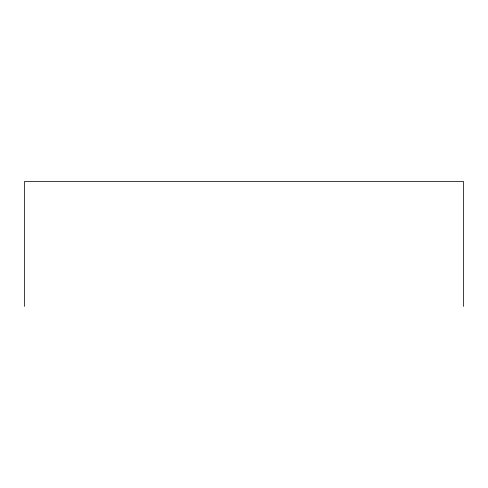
<?xml version="1.0" encoding="UTF-8"?>
<svg xmlns="http://www.w3.org/2000/svg" width="488" height="488" viewBox="0 0 488 488"><rect width="100%" height="100%" fill="white"/><g stroke="black" fill="none" stroke-linecap="round" stroke-linejoin="round"><path stroke-width="0.73" d="M463.6 306.427L463.6 181.573L24.4 181.573L24.4 306.427"/></g></svg>
